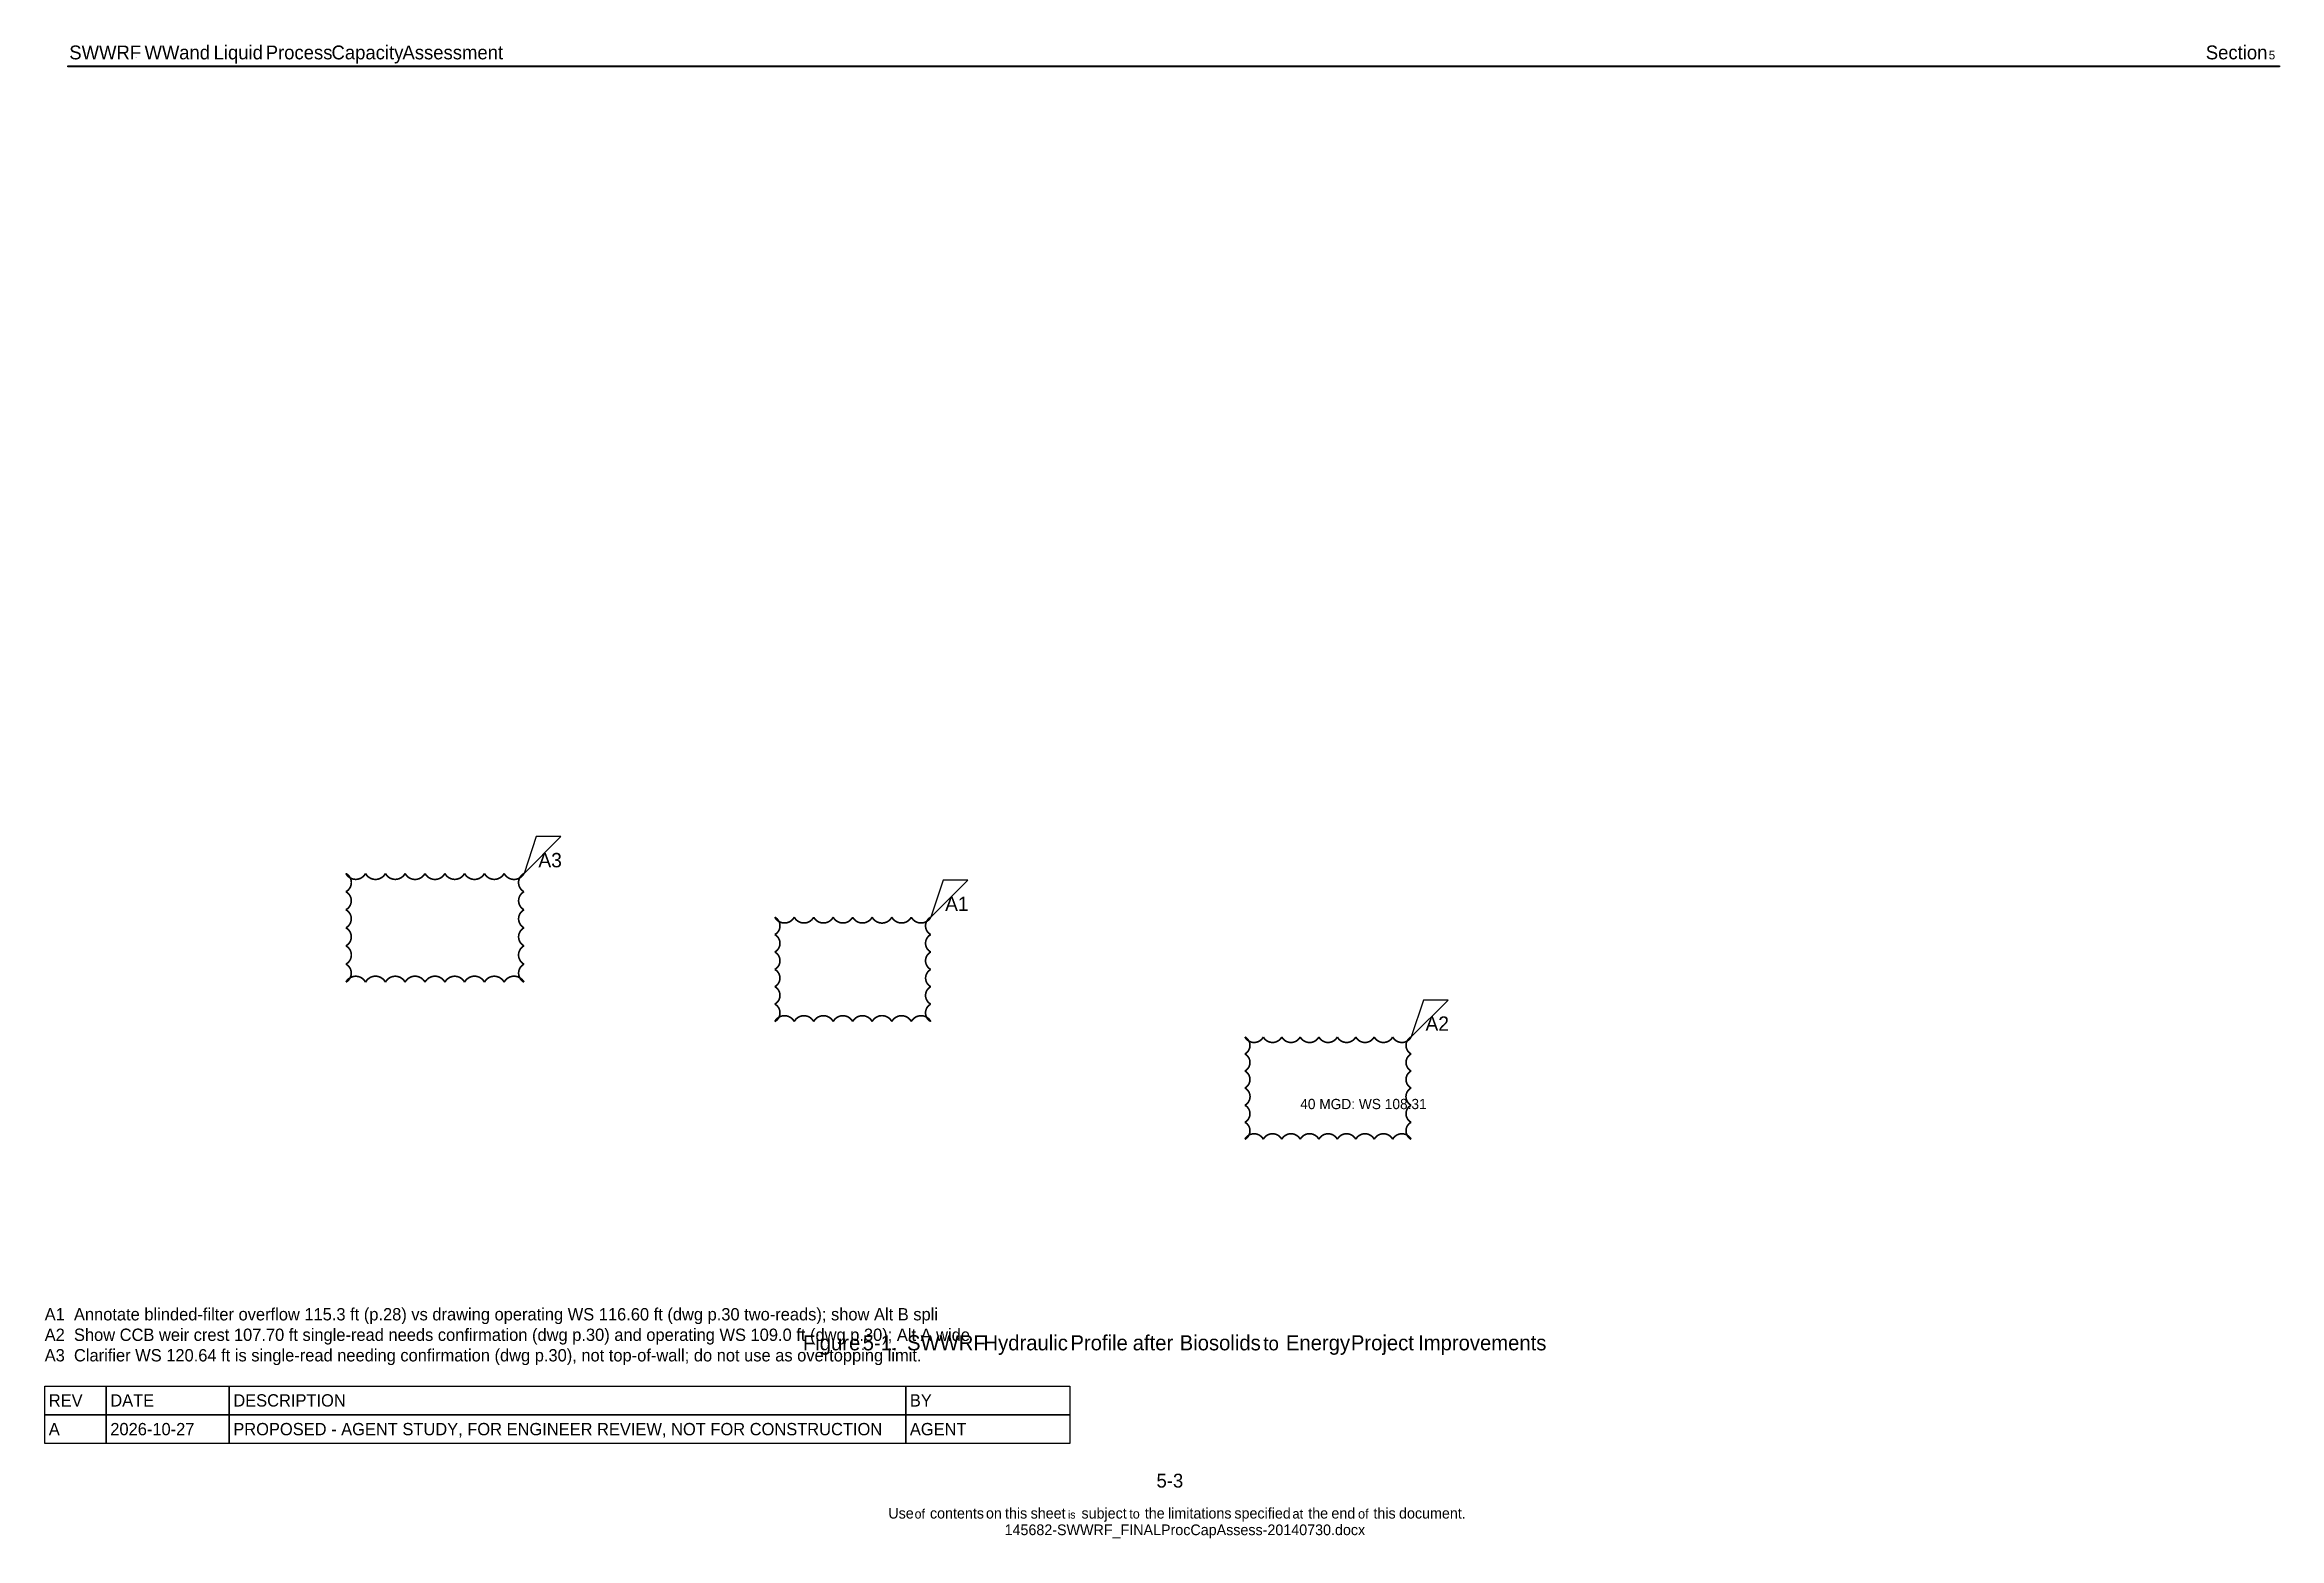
# Model space of a CAD drawing. Header units: metres. Extents: x 61 to 1151, y 21 to 749.
import ezdxf

# ---------------------------------------------------------------- set-up
doc = ezdxf.new("R2010")
doc.units = ezdxf.units.M
doc.layers.add('REV-AGENT', color=1, linetype='Continuous')

msp = doc.modelspace()

# ---------------------------------------------------------------- linework, layer by layer
for points in [[(1064.9, 738.6), (1064.9, 738.1), (72.5, 738.1), (72.5, 738.6)], [(1064.6, 738.6), (1064.6, 738.1), (1064.2, 738.1), (1064.2, 738.6)], [(1151.2, 738.6), (1151.2, 738.1), (1064.6, 738.1), (1064.6, 738.6)]]:
    msp.add_lwpolyline(points, close=True)
at = {"layer": 'REV-AGENT'}
for points in [[(295, 344.9), (313, 362.9), (301, 362.9)], [(493.4, 323.6), (511.4, 341.6), (499.4, 341.6)], [(727.7, 265.2), (745.7, 283.2), (733.7, 283.2)], [(61.2, 95), (91.2, 95), (91.2, 81), (61.2, 81)], [(91.2, 95), (151.2, 95), (151.2, 81), (91.2, 81)], [(151.2, 95), (481.2, 95), (481.2, 81), (151.2, 81)], [(481.2, 95), (561.2, 95), (561.2, 81), (481.2, 81)], [(61.2, 81), (91.2, 81), (91.2, 67), (61.2, 67)], [(91.2, 81), (151.2, 81), (151.2, 67), (91.2, 67)], [(151.2, 81), (481.2, 81), (481.2, 67), (151.2, 67)], [(481.2, 81), (561.2, 81), (561.2, 67), (481.2, 67)]]:
    msp.add_lwpolyline(points, close=True, dxfattribs=at)
at = {"layer": 'REV-AGENT', "const_width": 0.8}
for points in [[(208.1, 291.9, -0.6), (217.7, 291.9, -0.6), (227.4, 291.9, -0.6), (237, 291.9, -0.6), (246.7, 291.9, -0.6), (256.4, 291.9, -0.6), (266, 291.9, -0.6), (275.7, 291.9, -0.6), (285.3, 291.9, -0.6), (295, 291.9, -0.6), (295, 300.7, -0.6), (295, 309.6, -0.6), (295, 318.4, -0.6), (295, 327.2, -0.6), (295, 336, -0.6), (295, 344.9, -0.6), (285.3, 344.9, -0.6), (275.7, 344.9, -0.6), (266, 344.9, -0.6), (256.4, 344.9, -0.6), (246.7, 344.9, -0.6), (237, 344.9, -0.6), (227.4, 344.9, -0.6), (217.7, 344.9, -0.6), (208.1, 344.9, -0.6), (208.1, 336, -0.6), (208.1, 327.2, -0.6), (208.1, 318.4, -0.6), (208.1, 309.6, -0.6), (208.1, 300.7, -0.6)], [(417.3, 272.7, -0.6), (426.8, 272.7, -0.6), (436.3, 272.7, -0.6), (445.8, 272.7, -0.6), (455.3, 272.7, -0.6), (464.8, 272.7, -0.6), (474.4, 272.7, -0.6), (483.9, 272.7, -0.6), (493.4, 272.7, -0.6), (493.4, 281.2, -0.6), (493.4, 289.7, -0.6), (493.4, 298.1, -0.6), (493.4, 306.6, -0.6), (493.4, 315.1, -0.6), (493.4, 323.6, -0.6), (483.9, 323.6, -0.6), (474.4, 323.6, -0.6), (464.8, 323.6, -0.6), (455.3, 323.6, -0.6), (445.8, 323.6, -0.6), (436.3, 323.6, -0.6), (426.8, 323.6, -0.6), (417.3, 323.6, -0.6), (417.3, 315.1, -0.6), (417.3, 306.6, -0.6), (417.3, 298.1, -0.6), (417.3, 289.7, -0.6), (417.3, 281.2, -0.6)], [(646.6, 215.3, -0.6), (655.6, 215.3, -0.6), (664.6, 215.3, -0.6), (673.6, 215.3, -0.6), (682.7, 215.3, -0.6), (691.7, 215.3, -0.6), (700.7, 215.3, -0.6), (709.7, 215.3, -0.6), (718.7, 215.3, -0.6), (727.7, 215.3, -0.6), (727.7, 223.6, -0.6), (727.7, 231.9, -0.6), (727.7, 240.3, -0.6), (727.7, 248.6, -0.6), (727.7, 256.9, -0.6), (727.7, 265.2, -0.6), (718.7, 265.2, -0.6), (709.7, 265.2, -0.6), (700.7, 265.2, -0.6), (691.7, 265.2, -0.6), (682.7, 265.2, -0.6), (673.6, 265.2, -0.6), (664.6, 265.2, -0.6), (655.6, 265.2, -0.6), (646.6, 265.2, -0.6), (646.6, 256.9, -0.6), (646.6, 248.6, -0.6), (646.6, 240.3, -0.6), (646.6, 231.9, -0.6), (646.6, 223.6, -0.6)]]:
    msp.add_lwpolyline(points, format="xyb", close=True, dxfattribs=at)

# ---------------------------------------------------------------- texts
for s, height, p in [('SWWRF', 6.74, (73.2, 741.8)), ('-', 1.8, (105.4, 741.8)), ('WW', 6.74, (109.9, 741.8)), ('and', 6.74, (126.8, 741.8)), ('Liquid', 6.74, (143.6, 741.8)), ('Process', 6.74, (169, 741.8)), ('Capacity', 6.74, (201.1, 741.8)), ('Assessment', 6.74, (235.7, 741.8)), ('Section', 6.74, (1115.3, 741.8)), ('5', 4.21, (1146, 741.8)), ('Figure', 7.39, (431, 112.4)), ('Hydraulic', 7.39, (519.1, 112.4)), ('Profile', 7.39, (561.5, 112.4)), ('after', 7.39, (591.9, 112.4)), ('Biosolids', 7.39, (614.8, 112.4)), ('Project', 7.39, (698.3, 112.4)), ('5-1.', 7.39, (460.2, 112.4)), ('SWWRF', 7.39, (481.8, 112.4)), ('to', 6.8, (655.6, 112.4)), ('Energy', 7.39, (666.6, 112.4)), ('Improvements', 7.386, (731.1, 112.4)), ('5-3', 6.74, (603.5, 45.5)), ('Use', 5.21, (472.7, 30.4)), ('of', 4.55, (485.5, 30.4)), ('contents', 5.21, (493, 30.4)), ('on', 5.21, (520.3, 30.4)), ('this', 5.21, (529.6, 30.4)), ('sheet', 5.21, (542.1, 30.4)), ('is', 3.82, (560.3, 30.4)), ('subject', 5.21, (566.9, 30.4)), ('to', 4.62, (590.2, 30.4)), ('the', 5.21, (597.8, 30.4)), ('limitations', 5.212, (609.1, 30.4)), ('specified', 5.21, (641.5, 30.4)), ('at', 4.69, (669.8, 30.4)), ('the', 5.21, (677.5, 30.4)), ('end', 5.21, (688.8, 30.4)), ('of', 4.65, (701.8, 30.4)), ('this', 5.21, (709.3, 30.4)), ('document.', 5.21, (721.8, 30.4)), ('145682-SWWRF_FINALProcCapAssess-20140730.docx', 5.212, (529.4, 22.3))]:
    msp.add_text(s, height=height).set_placement(p)
at = {"layer": 'REV-AGENT'}
for s, height, p in [('A3', 7, (302, 347.9)), ('A1', 7, (500.4, 326.6)), ('A2', 7, (734.7, 268.2)), ('40 MGD: WS 108.31', 5, (673.6, 230)), ('A1  Annotate blinded-filter overflow 115.3 ft (p.28) vs drawing operating WS 116.60 ft (dwg p.30 two-reads); show Alt B spli', 6, (61.2, 127)), ('A2  Show CCB weir crest 107.70 ft single-read needs confirmation (dwg p.30) and operating WS 109.0 ft (dwg p.30); Alt A wide', 6, (61.2, 117)), ('A3  Clarifier WS 120.64 ft is single-read needing confirmation (dwg p.30), not top-of-wall; do not use as overtopping limit.', 6, (61.2, 107)), ('REV', 6, (63.2, 85)), ('DATE', 6, (93.2, 85)), ('DESCRIPTION', 6, (153.2, 85)), ('BY', 6, (483.2, 85)), ('A', 6, (63.2, 71)), ('2026-10-27', 6, (93.2, 71)), ('PROPOSED - AGENT STUDY, FOR ENGINEER REVIEW, NOT FOR CONSTRUCTION', 6, (153.2, 71)), ('AGENT', 6, (483.2, 71))]:
    msp.add_text(s, height=height, dxfattribs=at).set_placement(p)

doc.saveas('drawing.dxf')
